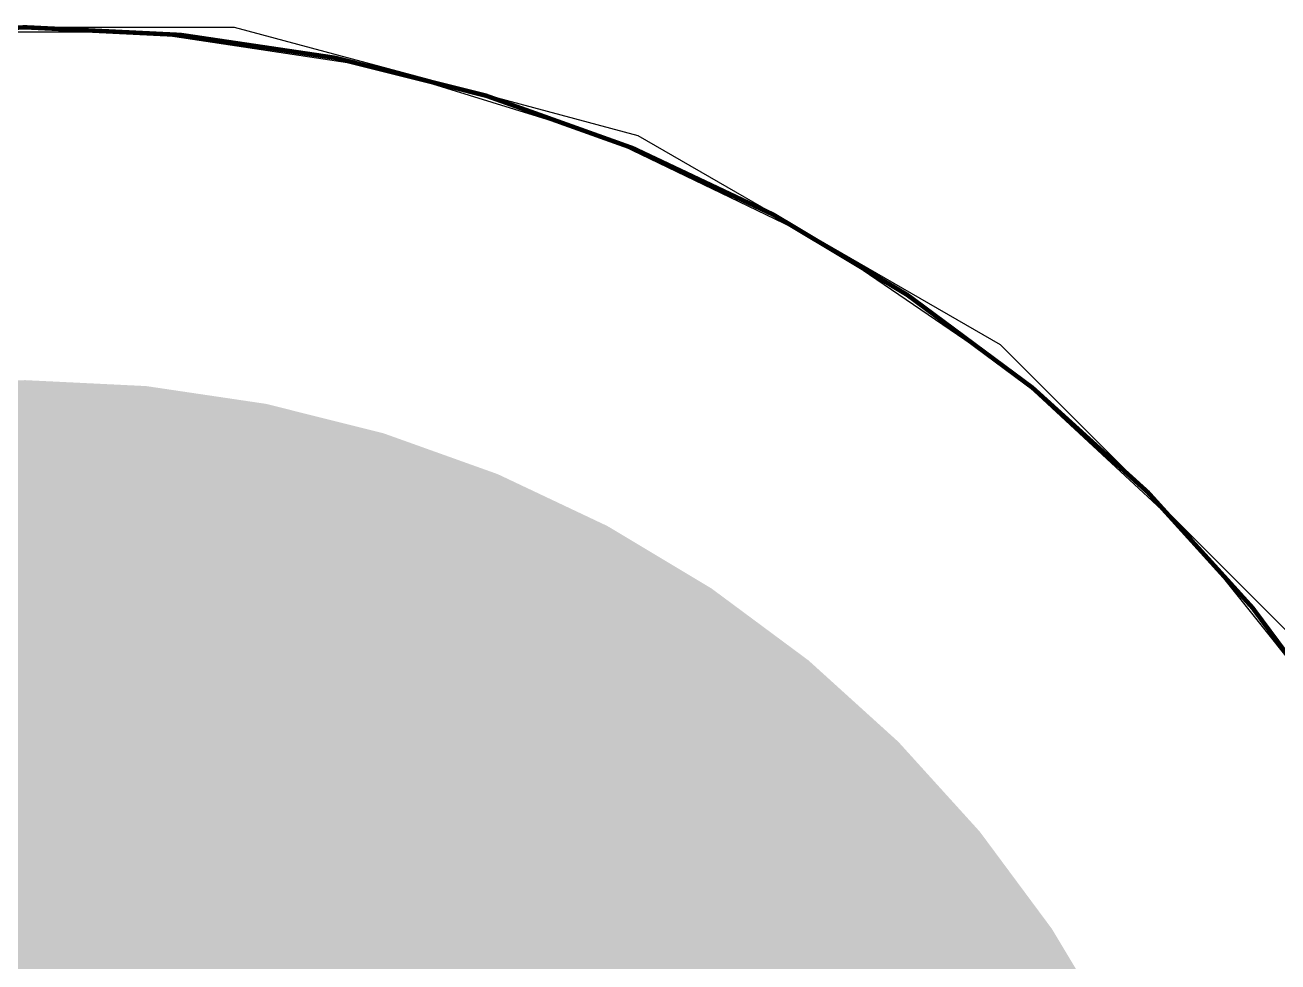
# Model space of a CAD drawing. Header units: inches. Extents: x -3 to 117, y 0 to 53.
# Drawn here: x 19.05 to 19.76, y 3.284 to 3.815 of the extents above; entities that cross this region are included whole.
import ezdxf

# ---------------------------------------------------------------- set-up
doc = ezdxf.new("R2010")
doc.units = ezdxf.units.IN
for name, color, linetype in [('Keep-Out Layer', 6, 'Continuous'), ('Mechanical 1', 6, 'Continuous'), ('Mechanical 2', 216, 'Continuous')]:
    doc.layers.add(name, color=color, linetype=linetype)

# ---------------------------------------------------------------- blocks, each defined once
blk = doc.blocks.new('DC_IN_TH_KH_DC_007B_2_1G_70')
at = {"layer": 'Keep-Out Layer'}
for p, q in [((-0.65974, 5.28776), (-0.74361, 5.39293)), ((-0.55261, 5.17973), (-0.72018, 5.3473)), ((-0.56114, 5.19627), (-0.65974, 5.28776)), ((-0.45, 5.12049), (-0.56114, 5.19627)), ((-0.34739, 5.06125), (-0.55261, 5.17973)), ((-0.32881, 5.06213), (-0.45, 5.12049)), ((-0.11849, 4.99991), (-0.34739, 5.06125)), ((-0.20027, 5.02248), (-0.32881, 5.06213)), ((-0.06726, 5.00243), (-0.20027, 5.02248)), ((0.11849, 4.99991), (-0.11849, 4.99991)), ((0.06726, 5.00243), (-0.06726, 5.00243))]:
    blk.add_line(p, q, dxfattribs=at)
blk.add_lwpolyline([(0.9, 5.89991, 0.00254, 0.00254, 1), (-0.9, 5.89991, 0.00254, 0.00254, 1)], format="xyseb", close=True, dxfattribs=at)
at = {"layer": 'Mechanical 1'}
blk.add_lwpolyline([(0.9, 5.89991, 0.00254, 0.00254, 1), (-0.9, 5.89991, 0.00254, 0.00254, 1)], format="xyseb", close=True, dxfattribs=at)
at = {"layer": 'Mechanical 2'}
blk.add_lwpolyline([(0.35001, 5.89991, 0.7, 0.7, 1), (-0.35001, 5.89991, 0.7, 0.7, 1)], format="xyseb", close=True, dxfattribs=at)

msp = doc.modelspace()

# ---------------------------------------------------------------- block references
at = {"rotation": 180}
msp.add_blockref('DC_IN_TH_KH_DC_007B_2_1G_70', (19.05, 8.8138), dxfattribs=at)

doc.saveas('drawing.dxf')
